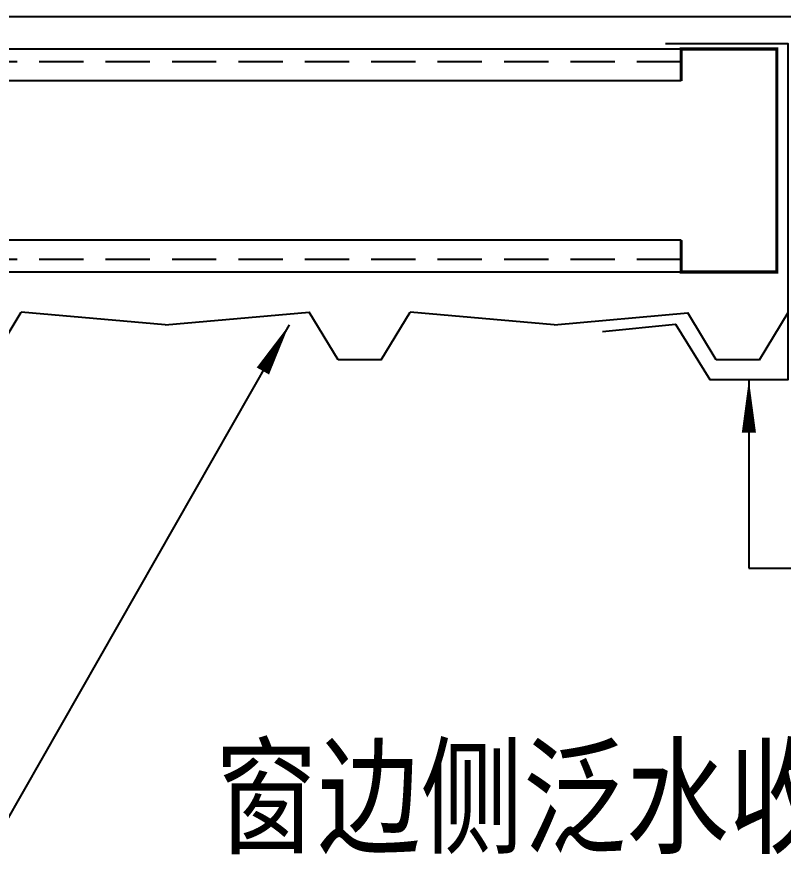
# Model space of a CAD drawing. Extents: x 14591016 to 15383666, y -730593 to -510197.
# Drawn here: x 15342711 to 15349203, y -652651 to -645554 of the extents above; entities that cross this region are included whole.
import ezdxf

# ---------------------------------------------------------------- set-up
doc = ezdxf.new("R2010")
doc.units = 0
doc.header["$LTSCALE"] = 1000
doc.header["$MEASUREMENT"] = 0
doc.linetypes.add('HIDDEN', pattern=[0.375, 0.25, -0.125])
doc.layers.add('PUB_DIM', color=3, linetype='Continuous')
doc.layers.add('PUB_TEXT', color=7, linetype='Continuous')
doc.styles.add('宋体', font='', dxfattribs={"width": 0.8})
doc.styles.get('宋体').set_extended_font_data('SimSun')

# ---------------------------------------------------------------- blocks, each defined once
blk = doc.blocks.new('A$C5D7C7B29')
at = {"color": 3}
for p, q in [((13458.1, 9769.8), (1307.3, 9769.8)), ((8467.3, 9587.4), (1307.3, 9587.4)), ((8467.3, 9587.4), (8467.3, 9407.4)), ((8467.3, 9407.4), (1307.3, 9407.4)), ((8467.3, 8507.4), (1307.3, 8507.4)), ((8467.3, 8507.4), (8467.3, 8327.4)), ((8467.3, 8327.4), (1307.3, 8327.4)), ((4577.8, 7831.5), (4740.9, 8101.5)), ((5554.1, 8029.5), (4740.9, 8101.5)), ((5554.1, 8029.5), (6367.2, 8101.5)), ((6530.4, 7831.5), (6367.2, 8101.5)), ((6773.8, 7831.5), (6936.9, 8101.5)), ((7750.1, 8029.5), (6936.9, 8101.5)), ((7750.1, 8029.5), (8505.3, 8096.4)), ((8665.3, 7831.5), (8505.3, 8096.4)), ((8908.7, 7831.5), (9070.8, 8099.8)), ((6773.8, 7831.5), (6530.4, 7831.5)), ((8908.7, 7831.5), (8665.3, 7831.5))]:
    blk.add_line(p, q, dxfattribs=at)
at = {"color": 4, "linetype": 'HIDDEN'}
for p, q in [((8467.3, 9515.4), (1307.3, 9515.4)), ((8467.3, 8399.4), (1307.3, 8399.4))]:
    blk.add_line(p, q, dxfattribs=at)
at = {"color": 2}
blk.add_lwpolyline([(8023.3, 7992.2), (8435, 8033.4), (8628.4, 7720.2), (9070.8, 7720.2), (9070.8, 9617), (8379.7, 9617)], dxfattribs=at)
at = {"color": 2, "const_width": 18}
blk.add_lwpolyline([(8467.3, 9407.4), (8467.3, 9587.4), (9007.3, 9587.4), (9007.3, 8327.4), (8467.3, 8327.4), (8467.3, 8507.4)], dxfattribs=at)
at = {"layer": 'PUB_DIM'}
for p, q in [((6254, 8029.3), (4643.7, 5204.9)), ((8849.6, 7720.2), (8849.6, 6655.1)), ((8849.6, 6655.1), (9642.2, 6655.1))]:
    blk.add_line(p, q, dxfattribs=at)
for points in [[(6254, 8029.3, 0, 80, 0), (6105.5, 7768.6, 0, 0, 0)], [(8849.6, 7720.2, 0, 80, 0), (8849.6, 7420.2, 0, 0, 0)]]:
    blk.add_lwpolyline(points, format="xyseb", dxfattribs=at)
at = {"layer": 'PUB_TEXT', "style": '宋体', "width": 0.8}
blk.add_text('窗边侧泛水收边节点图', height=531.65, dxfattribs=at).set_placement((5834.8, 5098.2))

msp = doc.modelspace()

# ---------------------------------------------------------------- block references
at = {"xscale": 1.499999999999999, "yscale": 1.499999999999999, "zscale": 1.499999999999999}
msp.add_blockref('A$C5D7C7B29', (15335637.7, -660208.8), dxfattribs=at)

doc.saveas('drawing.dxf')
